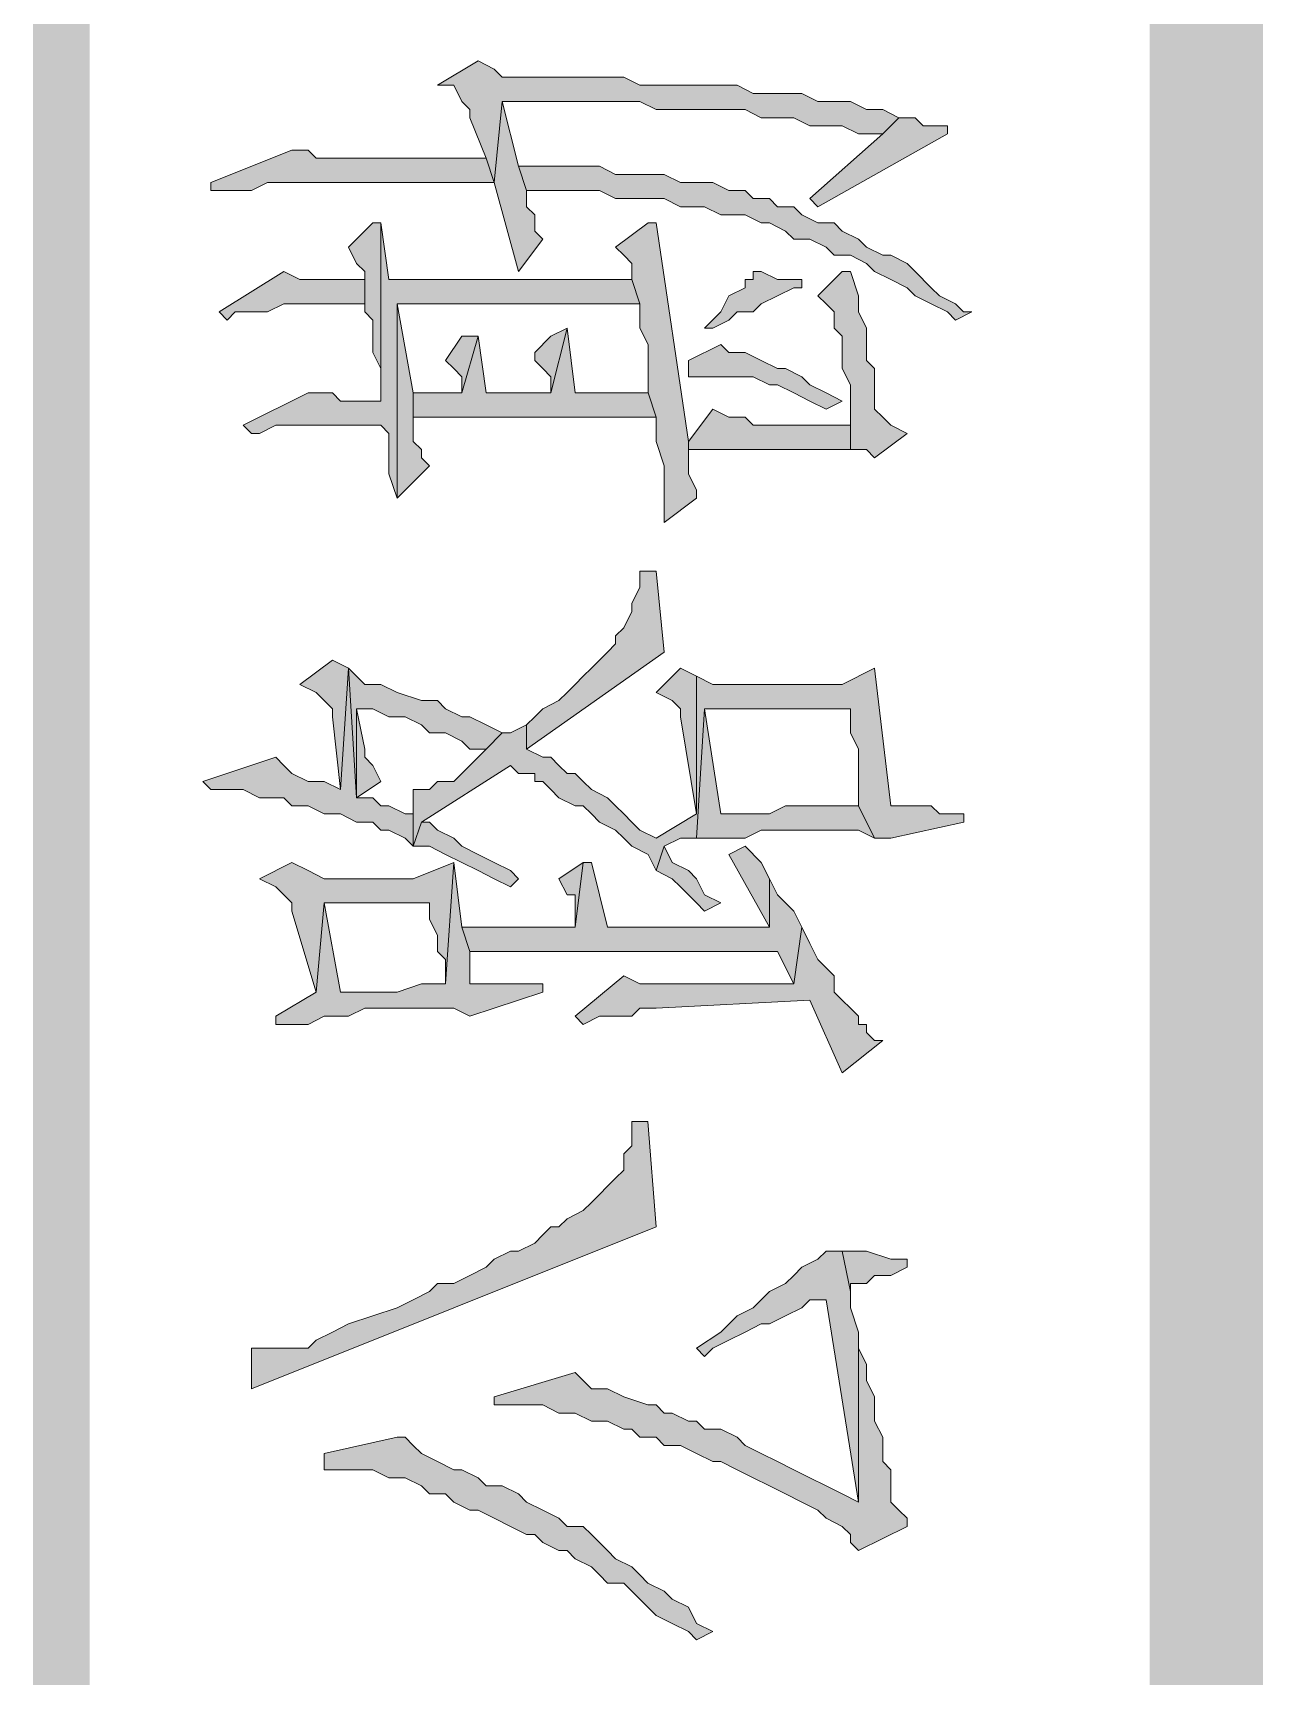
# Model space of a CAD drawing. Header units: millimetres. Extents: x 24 to 410, y 10 to 282.
# Drawn here: x 23.96 to 30.4, y 215.2 to 223.79 of the extents above; entities that cross this region are included whole.
import ezdxf

# ---------------------------------------------------------------- set-up
doc = ezdxf.new("R2010")
doc.units = ezdxf.units.MM

msp = doc.modelspace()

# ---------------------------------------------------------------- hatches: boundary and pattern name
h = msp.add_hatch(color=7)
h.dxf.hatch_style = 2
h.paths.add_polyline_path([(30.395333, 281.643667), (29.802667, 282.236333), (30.395333, 10.244667)])
h = msp.add_hatch(color=7)
h.dxf.hatch_style = 2
h.paths.add_polyline_path([(29.802667, 282.236333), (30.395333, 10.244667), (29.802667, 9.652)])
h = msp.add_hatch(color=7)
h.dxf.hatch_style = 2
h.paths.add_polyline_path([(24.257, 281.94), (23.960667, 281.94), (24.257, 55.837667)])
h = msp.add_hatch(color=7)
h.dxf.hatch_style = 2
h.paths.add_polyline_path([(23.960667, 281.94), (24.257, 55.837667), (23.960667, 55.837667)])
h = msp.add_hatch(color=7)
h.dxf.hatch_style = 2
h.paths.add_polyline_path([(26.077333, 223.52), (26.162, 223.52), (26.204333, 223.435333), (26.246667, 223.393), (26.246667, 223.350667), (26.331333, 223.139), (26.373667, 223.012), (26.416, 223.435333), (27.135667, 223.435333), (27.220333, 223.393), (27.686, 223.393), (27.770667, 223.350667), (27.855333, 223.350667), (27.94, 223.350667), (28.024667, 223.308333), (28.194, 223.308333), (28.278667, 223.266), (28.405667, 223.266), (28.490333, 223.350667), (28.405667, 223.393), (28.321, 223.393), (28.236333, 223.435333), (28.067, 223.435333), (27.982333, 223.477667), (27.728333, 223.477667), (27.643667, 223.52), (27.135667, 223.52), (27.051, 223.562333), (26.416, 223.562333), (26.373667, 223.604667), (26.289, 223.647)])
h = msp.add_hatch(color=7)
h.dxf.hatch_style = 2
h.paths.add_polyline_path([(26.373667, 223.012), (26.500667, 222.546333), (26.627667, 222.715667), (26.585333, 222.758), (26.585333, 222.842667), (26.543, 222.885), (26.543, 222.969667), (26.500667, 223.096667), (26.416, 223.435333)])
h = msp.add_hatch(color=7)
h.dxf.hatch_style = 2
h.paths.add_polyline_path([(28.024631, 222.927333), (28.066965, 222.885), (28.744298, 223.266), (28.744298, 223.308333), (28.701965, 223.308333), (28.617298, 223.308333), (28.574965, 223.350667), (28.490298, 223.350667), (28.405631, 223.266)])
h = msp.add_hatch(color=7)
h.dxf.hatch_style = 2
h.paths.add_polyline_path([(24.892035, 223.012), (24.892035, 222.969667), (25.019035, 222.969667), (25.103702, 222.969667), (25.188369, 223.012), (26.373702, 223.012), (26.331369, 223.139), (26.077369, 223.139), (25.950369, 223.139), (25.442369, 223.139), (25.400035, 223.181333), (25.315369, 223.181333)])
h = msp.add_hatch(color=7)
h.dxf.hatch_style = 2
h.paths.add_polyline_path([(26.500667, 223.096667), (26.543, 222.969667), (26.924, 222.969667), (27.008667, 222.927333), (27.262667, 222.927333), (27.347333, 222.885), (27.474333, 222.885), (27.559, 222.842667), (27.686, 222.842667), (27.770667, 222.800333), (27.813, 222.800333), (27.897667, 222.758), (27.94, 222.715667), (28.024667, 222.715667), (28.109333, 222.673333), (28.151667, 222.631), (28.236333, 222.631), (28.321, 222.588667), (28.363333, 222.546333), (28.448, 222.504), (28.532667, 222.461667), (28.575, 222.419333), (28.659667, 222.377), (28.744333, 222.334667), (28.786667, 222.292333), (28.871333, 222.334667), (28.829, 222.334667), (28.786667, 222.377), (28.702, 222.419333), (28.659667, 222.461667), (28.575, 222.546333), (28.532667, 222.588667), (28.448, 222.631), (28.405667, 222.631), (28.321, 222.673333), (28.278667, 222.715667), (28.194, 222.758), (28.151667, 222.800333), (28.067, 222.800333), (27.982333, 222.842667), (27.94, 222.885), (27.855333, 222.885), (27.813, 222.927333), (27.728333, 222.927333), (27.686, 222.969667), (27.601333, 222.969667), (27.516667, 223.012), (27.347333, 223.012), (27.262667, 223.054333), (27.008667, 223.054333), (26.924, 223.096667)])
h = msp.add_hatch(color=7)
h.dxf.hatch_style = 2
h.paths.add_polyline_path([(25.061333, 221.742), (25.103667, 221.699667), (25.146, 221.699667), (25.230667, 221.742), (25.781, 221.742), (25.823333, 221.699667), (25.823333, 221.488), (25.865667, 221.361), (25.865667, 222.377), (27.135667, 222.377), (27.093333, 222.504), (25.908, 222.504), (25.823333, 222.504), (25.781, 222.800333), (25.781, 221.869), (25.738667, 221.869), (25.569333, 221.869), (25.527, 221.911333), (25.4, 221.911333)])
h = msp.add_hatch(color=7)
h.dxf.hatch_style = 2
h.paths.add_polyline_path([(25.611667, 222.673333), (25.654, 222.588667), (25.696333, 222.546333), (25.696333, 222.334667), (25.738667, 222.292333), (25.738667, 222.123), (25.781, 222.038333), (25.781, 221.869), (25.781, 222.800333), (25.738667, 222.800333)])
h = msp.add_hatch(color=7)
h.dxf.hatch_style = 2
h.paths.add_polyline_path([(27.008702, 222.673333), (27.051035, 222.631), (27.093369, 222.588667), (27.093369, 222.504), (27.135702, 222.377), (27.135702, 222.25), (27.178035, 222.165333), (27.178035, 221.911333), (27.220369, 221.784333), (27.220369, 221.657333), (27.262702, 221.530333), (27.262702, 221.234), (27.432035, 221.361), (27.432035, 221.403333), (27.389702, 221.488), (27.389702, 221.657333), (27.220369, 222.800333), (27.178035, 222.800333)])
h = msp.add_hatch(color=7)
h.dxf.hatch_style = 2
h.paths.add_polyline_path([(24.934369, 222.334667), (24.976702, 222.292333), (25.019035, 222.334667), (25.188369, 222.334667), (25.273035, 222.377), (25.696369, 222.377), (25.696369, 222.504), (25.357702, 222.504), (25.273035, 222.546333)])
h = msp.add_hatch(color=7)
h.dxf.hatch_style = 2
h.paths.add_polyline_path([(27.474333, 222.25), (27.516667, 222.25), (27.601333, 222.292333), (27.643667, 222.334667), (27.728333, 222.334667), (27.770667, 222.377), (27.855333, 222.419333), (27.94, 222.461667), (27.982333, 222.461667), (27.982333, 222.504), (27.855333, 222.504), (27.770667, 222.546333), (27.728333, 222.546333), (27.728333, 222.504), (27.686, 222.504), (27.686, 222.461667), (27.601333, 222.419333), (27.559, 222.334667)])
h = msp.add_hatch(color=7)
h.dxf.hatch_style = 2
h.paths.add_polyline_path([(28.067035, 222.419333), (28.109369, 222.377), (28.151702, 222.334667), (28.151702, 222.25), (28.194035, 222.207667), (28.194035, 222.038333), (28.236369, 221.953667), (28.236369, 221.615), (28.278702, 221.615), (28.321035, 221.615), (28.363369, 221.572667), (28.532702, 221.699667), (28.448035, 221.742), (28.405702, 221.784333), (28.363369, 221.826667), (28.363369, 221.911333), (28.363369, 221.953667), (28.363369, 222.038333), (28.321035, 222.080667), (28.321035, 222.25), (28.278702, 222.334667), (28.278702, 222.419333), (28.236369, 222.546333), (28.194035, 222.546333)])
h = msp.add_hatch(color=7)
h.dxf.hatch_style = 2
h.paths.add_polyline_path([(25.865631, 221.361), (26.034965, 221.530333), (25.992631, 221.572667), (25.992631, 221.615), (25.950298, 221.657333), (25.950298, 221.911333), (25.865631, 222.377)])
h = msp.add_hatch(color=7)
h.dxf.hatch_style = 2
h.paths.add_polyline_path([(25.950369, 221.911333), (25.950369, 221.784333), (27.220369, 221.784333), (27.178035, 221.911333), (26.797035, 221.911333), (26.754702, 222.25), (26.670035, 221.911333), (26.331369, 221.911333), (26.289035, 222.207667), (26.204369, 221.911333)])
h = msp.add_hatch(color=7)
h.dxf.hatch_style = 2
h.paths.add_polyline_path([(26.119667, 222.080667), (26.162, 222.038333), (26.204333, 221.996), (26.204333, 221.911333), (26.289, 222.207667), (26.204333, 222.207667)])
h = msp.add_hatch(color=7)
h.dxf.hatch_style = 2
h.paths.add_polyline_path([(26.585333, 222.123), (26.585333, 222.080667), (26.627667, 222.038333), (26.67, 221.996), (26.67, 221.911333), (26.754667, 222.25), (26.67, 222.207667)])
h = msp.add_hatch(color=7)
h.dxf.hatch_style = 2
h.paths.add_polyline_path([(27.389667, 222.080667), (27.389667, 221.996), (27.432, 221.996), (27.728333, 221.996), (27.813, 221.953667), (27.855333, 221.953667), (27.94, 221.911333), (28.024667, 221.869), (28.109333, 221.826667), (28.194, 221.869), (28.109333, 221.911333), (28.024667, 221.953667), (27.982333, 221.996), (27.897667, 222.038333), (27.855333, 222.038333), (27.770667, 222.080667), (27.686, 222.123), (27.601333, 222.123), (27.559, 222.165333)])
h = msp.add_hatch(color=7)
h.dxf.hatch_style = 2
h.paths.add_polyline_path([(27.389667, 221.657333), (27.389667, 221.615), (27.474333, 221.615), (28.236333, 221.615), (28.236333, 221.742), (27.728333, 221.742), (27.686, 221.784333), (27.601333, 221.784333), (27.516667, 221.826667)])
h = msp.add_hatch(color=7)
h.dxf.hatch_style = 2
h.paths.add_polyline_path([(26.543, 220.175667), (26.543, 220.048667), (27.262667, 220.556667), (27.220333, 220.98), (27.135667, 220.98), (27.135667, 220.937667), (27.135667, 220.895333), (27.093333, 220.810667), (27.093333, 220.768333), (27.051, 220.683667), (27.008667, 220.641333), (27.008667, 220.599), (26.966333, 220.556667), (26.924, 220.514333), (26.881667, 220.472), (26.839333, 220.429667), (26.797, 220.387333), (26.754667, 220.345), (26.712333, 220.302667), (26.627667, 220.260333), (26.585333, 220.218)])
h = msp.add_hatch(color=7)
h.dxf.hatch_style = 2
h.paths.add_polyline_path([(25.357667, 220.387333), (25.442333, 220.345), (25.484667, 220.302667), (25.527, 220.260333), (25.527, 220.218), (25.569333, 219.837), (25.611667, 220.472), (25.527, 220.514333)])
h = msp.add_hatch(color=7)
h.dxf.hatch_style = 2
h.paths.add_polyline_path([(24.849631, 219.879333), (24.891965, 219.837), (25.061298, 219.837), (25.145965, 219.794667), (25.272965, 219.794667), (25.315298, 219.752333), (25.399965, 219.752333), (25.484631, 219.71), (25.569298, 219.71), (25.653965, 219.667667), (25.738631, 219.667667), (25.780965, 219.625333), (25.823298, 219.625333), (25.907965, 219.583), (25.950298, 219.540667), (25.950298, 219.71), (25.907965, 219.71), (25.823298, 219.752333), (25.780965, 219.752333), (25.738631, 219.794667), (25.653965, 219.794667), (25.611631, 220.472), (25.569298, 219.837), (25.484631, 219.879333), (25.399965, 219.879333), (25.315298, 219.921667), (25.272965, 219.964), (25.230631, 220.006333)])
h = msp.add_hatch(color=7)
h.dxf.hatch_style = 2
h.paths.add_polyline_path([(25.611667, 220.472), (25.654, 219.794667), (25.654, 220.260333), (25.738667, 220.260333), (25.823333, 220.218), (25.908, 220.218), (25.992667, 220.175667), (26.035, 220.133333), (26.119667, 220.133333), (26.204333, 220.091), (26.246667, 220.048667), (26.331333, 220.048667), (26.416, 220.133333), (26.331333, 220.175667), (26.246667, 220.218), (26.204333, 220.218), (26.119667, 220.260333), (26.077333, 220.302667), (25.992667, 220.302667), (25.865667, 220.345), (25.781, 220.387333), (25.696333, 220.387333), (25.654, 220.429667)])
h = msp.add_hatch(color=7)
h.dxf.hatch_style = 2
h.paths.add_polyline_path([(25.950369, 219.837), (25.950369, 219.540667), (25.992702, 219.667667), (26.458369, 219.964), (26.500702, 219.921667), (26.585369, 219.921667), (26.585369, 219.879333), (26.627702, 219.879333), (26.670035, 219.837), (26.712369, 219.794667), (26.797035, 219.752333), (26.839369, 219.752333), (26.881702, 219.71), (26.924035, 219.667667), (27.008702, 219.625333), (27.051035, 219.583), (27.093369, 219.540667), (27.178035, 219.498333), (27.220369, 219.413667), (27.262702, 219.540667), (27.347369, 219.583), (27.432035, 219.583), (27.474369, 220.260333), (28.236369, 220.260333), (28.236369, 220.218), (28.236369, 220.133333), (28.278702, 220.048667), (28.278702, 219.752333), (28.363369, 219.583), (28.448035, 219.583), (28.829035, 219.667667), (28.829035, 219.71), (28.786702, 219.71), (28.702035, 219.71), (28.659702, 219.752333), (28.448035, 219.752333), (28.363369, 220.472), (28.194035, 220.387333), (27.516702, 220.387333), (27.432035, 220.429667), (27.432035, 219.71), (27.220369, 219.583), (27.135702, 219.625333), (27.093369, 219.667667), (27.051035, 219.71), (27.008702, 219.752333), (26.966369, 219.794667), (26.881702, 219.837), (26.839369, 219.879333), (26.797035, 219.921667), (26.754702, 219.921667), (26.712369, 219.964), (26.670035, 220.006333), (26.627702, 220.006333), (26.543035, 220.048667), (26.543035, 220.175667), (26.458369, 220.133333), (26.416035, 220.133333), (26.331369, 220.048667), (26.246702, 219.964), (26.204369, 219.921667), (26.162035, 219.879333), (26.077369, 219.879333), (26.035035, 219.837)])
h = msp.add_hatch(color=7)
h.dxf.hatch_style = 2
h.paths.add_polyline_path([(27.220333, 220.345), (27.305, 220.302667), (27.347333, 220.260333), (27.347333, 220.218), (27.432, 219.71), (27.432, 220.429667), (27.347333, 220.472)])
h = msp.add_hatch(color=7)
h.dxf.hatch_style = 2
h.paths.add_polyline_path([(25.654, 219.794667), (25.781, 219.879333), (25.738667, 219.964), (25.696333, 220.006333), (25.696333, 220.048667), (25.654, 220.260333)])
h = msp.add_hatch(color=7)
h.dxf.hatch_style = 2
h.paths.add_polyline_path([(27.432, 219.583), (27.686, 219.583), (27.770667, 219.625333), (28.278667, 219.625333), (28.363333, 219.583), (28.278667, 219.752333), (27.897667, 219.752333), (27.813, 219.71), (27.559, 219.71), (27.474333, 220.260333)])
h = msp.add_hatch(color=7)
h.dxf.hatch_style = 2
h.paths.add_polyline_path([(25.950369, 219.540667), (26.035035, 219.540667), (26.119702, 219.498333), (26.204369, 219.456), (26.289035, 219.413667), (26.373702, 219.371333), (26.458369, 219.329), (26.500702, 219.371333), (26.458369, 219.413667), (26.373702, 219.456), (26.289035, 219.498333), (26.204369, 219.540667), (26.162035, 219.583), (26.077369, 219.625333), (26.035035, 219.667667), (25.992702, 219.667667)])
h = msp.add_hatch(color=7)
h.dxf.hatch_style = 2
h.paths.add_polyline_path([(25.146, 219.371333), (25.230667, 219.329), (25.273, 219.286667), (25.315333, 219.244333), (25.315333, 219.202), (25.442333, 218.778667), (25.484667, 219.244333), (26.035, 219.244333), (26.035, 219.202), (26.035, 219.159667), (26.077333, 219.075), (26.077333, 218.990333), (26.119667, 218.948), (26.119667, 218.821), (26.162, 219.456), (25.950333, 219.371333), (25.484667, 219.371333), (25.4, 219.413667), (25.315333, 219.456)])
h = msp.add_hatch(color=7)
h.dxf.hatch_style = 2
h.paths.add_polyline_path([(25.230667, 218.651667), (25.230667, 218.609333), (25.273, 218.609333), (25.4, 218.609333), (25.484667, 218.651667), (25.611667, 218.651667), (25.696333, 218.694), (26.162, 218.694), (26.246667, 218.651667), (26.627667, 218.778667), (26.627667, 218.821), (26.543, 218.821), (26.289, 218.821), (26.246667, 218.821), (26.246667, 218.990333), (26.204333, 219.117333), (26.162, 219.456), (26.119667, 218.821), (25.992667, 218.821), (25.865667, 218.778667), (25.569333, 218.778667), (25.484667, 219.244333), (25.442333, 218.778667)])
h = msp.add_hatch(color=7)
h.dxf.hatch_style = 2
h.paths.add_polyline_path([(26.204333, 219.117333), (26.246667, 218.990333), (27.855333, 218.990333), (27.94, 218.821), (27.982333, 219.117333), (27.94, 219.202), (27.855333, 219.286667), (27.813, 219.371333), (27.813, 219.117333), (26.966333, 219.117333), (26.881667, 219.456), (26.839333, 219.456), (26.797, 219.117333)])
h = msp.add_hatch(color=7)
h.dxf.hatch_style = 2
h.paths.add_polyline_path([(26.712333, 219.371333), (26.754667, 219.286667), (26.797, 219.286667), (26.797, 219.244333), (26.797, 219.117333), (26.839333, 219.456)])
h = msp.add_hatch(color=7)
h.dxf.hatch_style = 2
h.paths.add_polyline_path([(27.220333, 219.413667), (27.305, 219.371333), (27.347333, 219.329), (27.432, 219.244333), (27.474333, 219.202), (27.559, 219.244333), (27.474333, 219.286667), (27.432, 219.371333), (27.389667, 219.413667), (27.305, 219.456), (27.262667, 219.540667)])
h = msp.add_hatch(color=7)
h.dxf.hatch_style = 2
h.paths.add_polyline_path([(27.601333, 219.498333), (27.813, 219.117333), (27.813, 219.371333), (27.770667, 219.456), (27.686, 219.540667)])
h = msp.add_hatch(color=7)
h.dxf.hatch_style = 2
h.paths.add_polyline_path([(26.797, 218.651667), (26.839333, 218.609333), (26.924, 218.651667), (27.093333, 218.651667), (27.135667, 218.694), (27.220333, 218.694), (28.024667, 218.736333), (28.194, 218.355333), (28.405667, 218.524667), (28.363333, 218.524667), (28.321, 218.567), (28.321, 218.609333), (28.278667, 218.609333), (28.278667, 218.651667), (28.236333, 218.694), (28.194, 218.736333), (28.151667, 218.778667), (28.151667, 218.863333), (28.109333, 218.905667), (28.067, 218.948), (28.024667, 219.032667), (27.982333, 219.117333), (27.94, 218.821), (27.897667, 218.821), (27.135667, 218.821), (27.051, 218.863333)])
h = msp.add_hatch(color=7)
h.dxf.hatch_style = 2
h.paths.add_polyline_path([(25.103667, 216.916), (25.103667, 216.704333), (27.220333, 217.551), (27.178, 218.101333), (27.093333, 218.101333), (27.093333, 218.016667), (27.093333, 217.974333), (27.051, 217.932), (27.051, 217.847333), (27.008667, 217.805), (26.966333, 217.762667), (26.924, 217.720333), (26.881667, 217.678), (26.839333, 217.635667), (26.754667, 217.593333), (26.712333, 217.551), (26.67, 217.551), (26.627667, 217.508667), (26.585333, 217.466333), (26.500667, 217.424), (26.458333, 217.424), (26.373667, 217.381667), (26.331333, 217.339333), (26.246667, 217.297), (26.162, 217.254667), (26.077333, 217.254667), (26.035, 217.212333), (25.950333, 217.17), (25.865667, 217.127667), (25.738667, 217.085333), (25.611667, 217.043), (25.527, 217.000667), (25.442333, 216.958333), (25.4, 216.916)])
h = msp.add_hatch(color=7)
h.dxf.hatch_style = 2
h.paths.add_polyline_path([(27.432, 216.916), (27.474333, 216.873667), (27.516667, 216.916), (27.601333, 216.958333), (27.686, 217.000667), (27.770667, 217.043), (27.813, 217.043), (27.897667, 217.085333), (27.982333, 217.127667), (28.024667, 217.17), (28.109333, 217.17), (28.278667, 216.111667), (28.278667, 217.000667), (28.236333, 217.127667), (28.236333, 217.212333), (28.194, 217.424), (28.109333, 217.424), (28.067, 217.381667), (27.982333, 217.339333), (27.94, 217.297), (27.897667, 217.254667), (27.813, 217.212333), (27.728333, 217.127667), (27.643667, 217.085333), (27.559, 217.000667)])
h = msp.add_hatch(color=7)
h.dxf.hatch_style = 2
h.paths.add_polyline_path([(28.194, 217.424), (28.236333, 217.212333), (28.236333, 217.254667), (28.321, 217.254667), (28.363333, 217.297), (28.448, 217.297), (28.532667, 217.339333), (28.532667, 217.381667), (28.448, 217.381667), (28.321, 217.424)])
h = msp.add_hatch(color=7)
h.dxf.hatch_style = 2
h.paths.add_polyline_path([(26.373667, 216.662), (26.373667, 216.619667), (26.416, 216.619667), (26.627667, 216.619667), (26.712333, 216.577333), (26.797, 216.577333), (26.881667, 216.535), (26.966333, 216.535), (27.051, 216.492667), (27.093333, 216.492667), (27.135667, 216.450333), (27.220333, 216.450333), (27.262667, 216.408), (27.347333, 216.408), (27.432, 216.365667), (27.516667, 216.323333), (27.559, 216.323333), (27.643667, 216.281), (27.728333, 216.238667), (27.813, 216.196333), (27.897667, 216.154), (27.982333, 216.111667), (28.067, 216.069333), (28.109333, 216.027), (28.194, 215.984667), (28.236333, 215.942333), (28.236333, 215.9), (28.278667, 215.857667), (28.532667, 215.984667), (28.532667, 216.027), (28.490333, 216.069333), (28.448, 216.111667), (28.448, 216.281), (28.405667, 216.323333), (28.405667, 216.450333), (28.363333, 216.535), (28.363333, 216.662), (28.321, 216.746667), (28.321, 216.831333), (28.278667, 216.916), (28.278667, 216.111667), (28.194, 216.154), (28.109333, 216.196333), (28.024667, 216.238667), (27.94, 216.281), (27.855333, 216.323333), (27.770667, 216.365667), (27.686, 216.408), (27.643667, 216.450333), (27.559, 216.492667), (27.474333, 216.492667), (27.432, 216.535), (27.389667, 216.535), (27.305, 216.577333), (27.262667, 216.577333), (27.220333, 216.619667), (27.178, 216.619667), (27.051, 216.662), (26.966333, 216.704333), (26.881667, 216.704333), (26.839333, 216.746667), (26.797, 216.789)])
h = msp.add_hatch(color=7)
h.dxf.hatch_style = 2
h.paths.add_polyline_path([(25.484667, 216.365667), (25.484667, 216.281), (25.527, 216.281), (25.738667, 216.281), (25.823333, 216.238667), (25.908, 216.238667), (25.992667, 216.196333), (26.035, 216.154), (26.119667, 216.154), (26.162, 216.111667), (26.246667, 216.069333), (26.289, 216.069333), (26.373667, 216.027), (26.458333, 215.984667), (26.543, 215.942333), (26.585333, 215.942333), (26.627667, 215.9), (26.712333, 215.857667), (26.754667, 215.857667), (26.797, 215.815333), (26.881667, 215.773), (26.924, 215.730667), (26.966333, 215.688333), (27.051, 215.688333), (27.093333, 215.646), (27.178, 215.561333), (27.220333, 215.519), (27.305, 215.476667), (27.389667, 215.434333), (27.432, 215.392), (27.516667, 215.434333), (27.432, 215.476667), (27.389667, 215.561333), (27.305, 215.603667), (27.262667, 215.646), (27.178, 215.688333), (27.135667, 215.730667), (27.093333, 215.773), (27.008667, 215.815333), (26.966333, 215.857667), (26.924, 215.9), (26.881667, 215.942333), (26.839333, 215.984667), (26.754667, 215.984667), (26.712333, 216.027), (26.627667, 216.069333), (26.543, 216.111667), (26.500667, 216.154), (26.416, 216.196333), (26.331333, 216.196333), (26.289, 216.238667), (26.204333, 216.281), (26.162, 216.281), (26.077333, 216.323333), (25.992667, 216.365667), (25.950333, 216.408), (25.908, 216.450333), (25.865667, 216.450333)])

# ---------------------------------------------------------------- linework, layer by layer
at = {"color": 7, "lineweight": 0}
for points in [[(26.077333, 223.52), (26.162, 223.52), (26.204333, 223.435333), (26.246667, 223.393), (26.246667, 223.350667), (26.331333, 223.139), (26.373667, 223.012), (26.416, 223.435333), (27.135667, 223.435333), (27.220333, 223.393), (27.686, 223.393), (27.770667, 223.350667), (27.855333, 223.350667), (27.94, 223.350667), (28.024667, 223.308333), (28.194, 223.308333), (28.278667, 223.266), (28.405667, 223.266), (28.490333, 223.350667), (28.405667, 223.393), (28.321, 223.393), (28.236333, 223.435333), (28.067, 223.435333), (27.982333, 223.477667), (27.728333, 223.477667), (27.643667, 223.52), (27.135667, 223.52), (27.051, 223.562333), (26.416, 223.562333), (26.373667, 223.604667), (26.289, 223.647)], [(26.373667, 223.012), (26.500667, 222.546333), (26.627667, 222.715667), (26.585333, 222.758), (26.585333, 222.842667), (26.543, 222.885), (26.543, 222.969667), (26.500667, 223.096667), (26.416, 223.435333)], [(28.024631, 222.927333), (28.066965, 222.885), (28.744298, 223.266), (28.744298, 223.308333), (28.701965, 223.308333), (28.617298, 223.308333), (28.574965, 223.350667), (28.490298, 223.350667), (28.405631, 223.266)], [(24.892035, 223.012), (24.892035, 222.969667), (25.019035, 222.969667), (25.103702, 222.969667), (25.188369, 223.012), (26.373702, 223.012), (26.331369, 223.139), (26.077369, 223.139), (25.950369, 223.139), (25.442369, 223.139), (25.400035, 223.181333), (25.315369, 223.181333)], [(26.500667, 223.096667), (26.543, 222.969667), (26.924, 222.969667), (27.008667, 222.927333), (27.262667, 222.927333), (27.347333, 222.885), (27.474333, 222.885), (27.559, 222.842667), (27.686, 222.842667), (27.770667, 222.800333), (27.813, 222.800333), (27.897667, 222.758), (27.94, 222.715667), (28.024667, 222.715667), (28.109333, 222.673333), (28.151667, 222.631), (28.236333, 222.631), (28.321, 222.588667), (28.363333, 222.546333), (28.448, 222.504), (28.532667, 222.461667), (28.575, 222.419333), (28.659667, 222.377), (28.744333, 222.334667), (28.786667, 222.292333), (28.871333, 222.334667), (28.829, 222.334667), (28.786667, 222.377), (28.702, 222.419333), (28.659667, 222.461667), (28.575, 222.546333), (28.532667, 222.588667), (28.448, 222.631), (28.405667, 222.631), (28.321, 222.673333), (28.278667, 222.715667), (28.194, 222.758), (28.151667, 222.800333), (28.067, 222.800333), (27.982333, 222.842667), (27.94, 222.885), (27.855333, 222.885), (27.813, 222.927333), (27.728333, 222.927333), (27.686, 222.969667), (27.601333, 222.969667), (27.516667, 223.012), (27.347333, 223.012), (27.262667, 223.054333), (27.008667, 223.054333), (26.924, 223.096667)], [(25.061333, 221.742), (25.103667, 221.699667), (25.146, 221.699667), (25.230667, 221.742), (25.781, 221.742), (25.823333, 221.699667), (25.823333, 221.488), (25.865667, 221.361), (25.865667, 222.377), (27.135667, 222.377), (27.093333, 222.504), (25.908, 222.504), (25.823333, 222.504), (25.781, 222.800333), (25.781, 221.869), (25.738667, 221.869), (25.569333, 221.869), (25.527, 221.911333), (25.4, 221.911333)], [(25.611667, 222.673333), (25.654, 222.588667), (25.696333, 222.546333), (25.696333, 222.334667), (25.738667, 222.292333), (25.738667, 222.123), (25.781, 222.038333), (25.781, 221.869), (25.781, 222.800333), (25.738667, 222.800333)], [(27.008702, 222.673333), (27.051035, 222.631), (27.093369, 222.588667), (27.093369, 222.504), (27.135702, 222.377), (27.135702, 222.25), (27.178035, 222.165333), (27.178035, 221.911333), (27.220369, 221.784333), (27.220369, 221.657333), (27.262702, 221.530333), (27.262702, 221.234), (27.432035, 221.361), (27.432035, 221.403333), (27.389702, 221.488), (27.389702, 221.657333), (27.220369, 222.800333), (27.178035, 222.800333)], [(24.934369, 222.334667), (24.976702, 222.292333), (25.019035, 222.334667), (25.188369, 222.334667), (25.273035, 222.377), (25.696369, 222.377), (25.696369, 222.504), (25.357702, 222.504), (25.273035, 222.546333)], [(27.474333, 222.25), (27.516667, 222.25), (27.601333, 222.292333), (27.643667, 222.334667), (27.728333, 222.334667), (27.770667, 222.377), (27.855333, 222.419333), (27.94, 222.461667), (27.982333, 222.461667), (27.982333, 222.504), (27.855333, 222.504), (27.770667, 222.546333), (27.728333, 222.546333), (27.728333, 222.504), (27.686, 222.504), (27.686, 222.461667), (27.601333, 222.419333), (27.559, 222.334667)], [(28.067035, 222.419333), (28.109369, 222.377), (28.151702, 222.334667), (28.151702, 222.25), (28.194035, 222.207667), (28.194035, 222.038333), (28.236369, 221.953667), (28.236369, 221.615), (28.278702, 221.615), (28.321035, 221.615), (28.363369, 221.572667), (28.532702, 221.699667), (28.448035, 221.742), (28.405702, 221.784333), (28.363369, 221.826667), (28.363369, 221.911333), (28.363369, 221.953667), (28.363369, 222.038333), (28.321035, 222.080667), (28.321035, 222.25), (28.278702, 222.334667), (28.278702, 222.419333), (28.236369, 222.546333), (28.194035, 222.546333)], [(25.865631, 221.361), (26.034965, 221.530333), (25.992631, 221.572667), (25.992631, 221.615), (25.950298, 221.657333), (25.950298, 221.911333), (25.865631, 222.377)], [(25.950369, 221.911333), (25.950369, 221.784333), (27.220369, 221.784333), (27.178035, 221.911333), (26.797035, 221.911333), (26.754702, 222.25), (26.670035, 221.911333), (26.331369, 221.911333), (26.289035, 222.207667), (26.204369, 221.911333)], [(26.119667, 222.080667), (26.162, 222.038333), (26.204333, 221.996), (26.204333, 221.911333), (26.289, 222.207667), (26.204333, 222.207667)], [(26.585333, 222.123), (26.585333, 222.080667), (26.627667, 222.038333), (26.67, 221.996), (26.67, 221.911333), (26.754667, 222.25), (26.67, 222.207667)], [(27.389667, 222.080667), (27.389667, 221.996), (27.432, 221.996), (27.728333, 221.996), (27.813, 221.953667), (27.855333, 221.953667), (27.94, 221.911333), (28.024667, 221.869), (28.109333, 221.826667), (28.194, 221.869), (28.109333, 221.911333), (28.024667, 221.953667), (27.982333, 221.996), (27.897667, 222.038333), (27.855333, 222.038333), (27.770667, 222.080667), (27.686, 222.123), (27.601333, 222.123), (27.559, 222.165333)], [(27.389667, 221.657333), (27.389667, 221.615), (27.474333, 221.615), (28.236333, 221.615), (28.236333, 221.742), (27.728333, 221.742), (27.686, 221.784333), (27.601333, 221.784333), (27.516667, 221.826667)], [(26.543, 220.175667), (26.543, 220.048667), (27.262667, 220.556667), (27.220333, 220.98), (27.135667, 220.98), (27.135667, 220.937667), (27.135667, 220.895333), (27.093333, 220.810667), (27.093333, 220.768333), (27.051, 220.683667), (27.008667, 220.641333), (27.008667, 220.599), (26.966333, 220.556667), (26.924, 220.514333), (26.881667, 220.472), (26.839333, 220.429667), (26.797, 220.387333), (26.754667, 220.345), (26.712333, 220.302667), (26.627667, 220.260333), (26.585333, 220.218)], [(25.357667, 220.387333), (25.442333, 220.345), (25.484667, 220.302667), (25.527, 220.260333), (25.527, 220.218), (25.569333, 219.837), (25.611667, 220.472), (25.527, 220.514333)], [(24.849631, 219.879333), (24.891965, 219.837), (25.061298, 219.837), (25.145965, 219.794667), (25.272965, 219.794667), (25.315298, 219.752333), (25.399965, 219.752333), (25.484631, 219.71), (25.569298, 219.71), (25.653965, 219.667667), (25.738631, 219.667667), (25.780965, 219.625333), (25.823298, 219.625333), (25.907965, 219.583), (25.950298, 219.540667), (25.950298, 219.71), (25.907965, 219.71), (25.823298, 219.752333), (25.780965, 219.752333), (25.738631, 219.794667), (25.653965, 219.794667), (25.611631, 220.472), (25.569298, 219.837), (25.484631, 219.879333), (25.399965, 219.879333), (25.315298, 219.921667), (25.272965, 219.964), (25.230631, 220.006333)], [(25.611667, 220.472), (25.654, 219.794667), (25.654, 220.260333), (25.738667, 220.260333), (25.823333, 220.218), (25.908, 220.218), (25.992667, 220.175667), (26.035, 220.133333), (26.119667, 220.133333), (26.204333, 220.091), (26.246667, 220.048667), (26.331333, 220.048667), (26.416, 220.133333), (26.331333, 220.175667), (26.246667, 220.218), (26.204333, 220.218), (26.119667, 220.260333), (26.077333, 220.302667), (25.992667, 220.302667), (25.865667, 220.345), (25.781, 220.387333), (25.696333, 220.387333), (25.654, 220.429667)], [(25.950369, 219.837), (25.950369, 219.540667), (25.992702, 219.667667), (26.458369, 219.964), (26.500702, 219.921667), (26.585369, 219.921667), (26.585369, 219.879333), (26.627702, 219.879333), (26.670035, 219.837), (26.712369, 219.794667), (26.797035, 219.752333), (26.839369, 219.752333), (26.881702, 219.71), (26.924035, 219.667667), (27.008702, 219.625333), (27.051035, 219.583), (27.093369, 219.540667), (27.178035, 219.498333), (27.220369, 219.413667), (27.262702, 219.540667), (27.347369, 219.583), (27.432035, 219.583), (27.474369, 220.260333), (28.236369, 220.260333), (28.236369, 220.218), (28.236369, 220.133333), (28.278702, 220.048667), (28.278702, 219.752333), (28.363369, 219.583), (28.448035, 219.583), (28.829035, 219.667667), (28.829035, 219.71), (28.786702, 219.71), (28.702035, 219.71), (28.659702, 219.752333), (28.448035, 219.752333), (28.363369, 220.472), (28.194035, 220.387333), (27.516702, 220.387333), (27.432035, 220.429667), (27.432035, 219.71), (27.220369, 219.583), (27.135702, 219.625333), (27.093369, 219.667667), (27.051035, 219.71), (27.008702, 219.752333), (26.966369, 219.794667), (26.881702, 219.837), (26.839369, 219.879333), (26.797035, 219.921667), (26.754702, 219.921667), (26.712369, 219.964), (26.670035, 220.006333), (26.627702, 220.006333), (26.543035, 220.048667), (26.543035, 220.175667), (26.458369, 220.133333), (26.416035, 220.133333), (26.331369, 220.048667), (26.246702, 219.964), (26.204369, 219.921667), (26.162035, 219.879333), (26.077369, 219.879333), (26.035035, 219.837)], [(27.220333, 220.345), (27.305, 220.302667), (27.347333, 220.260333), (27.347333, 220.218), (27.432, 219.71), (27.432, 220.429667), (27.347333, 220.472)], [(25.654, 219.794667), (25.781, 219.879333), (25.738667, 219.964), (25.696333, 220.006333), (25.696333, 220.048667), (25.654, 220.260333)], [(27.432, 219.583), (27.686, 219.583), (27.770667, 219.625333), (28.278667, 219.625333), (28.363333, 219.583), (28.278667, 219.752333), (27.897667, 219.752333), (27.813, 219.71), (27.559, 219.71), (27.474333, 220.260333)], [(25.950369, 219.540667), (26.035035, 219.540667), (26.119702, 219.498333), (26.204369, 219.456), (26.289035, 219.413667), (26.373702, 219.371333), (26.458369, 219.329), (26.500702, 219.371333), (26.458369, 219.413667), (26.373702, 219.456), (26.289035, 219.498333), (26.204369, 219.540667), (26.162035, 219.583), (26.077369, 219.625333), (26.035035, 219.667667), (25.992702, 219.667667)], [(25.146, 219.371333), (25.230667, 219.329), (25.273, 219.286667), (25.315333, 219.244333), (25.315333, 219.202), (25.442333, 218.778667), (25.484667, 219.244333), (26.035, 219.244333), (26.035, 219.202), (26.035, 219.159667), (26.077333, 219.075), (26.077333, 218.990333), (26.119667, 218.948), (26.119667, 218.821), (26.162, 219.456), (25.950333, 219.371333), (25.484667, 219.371333), (25.4, 219.413667), (25.315333, 219.456)], [(25.230667, 218.651667), (25.230667, 218.609333), (25.273, 218.609333), (25.4, 218.609333), (25.484667, 218.651667), (25.611667, 218.651667), (25.696333, 218.694), (26.162, 218.694), (26.246667, 218.651667), (26.627667, 218.778667), (26.627667, 218.821), (26.543, 218.821), (26.289, 218.821), (26.246667, 218.821), (26.246667, 218.990333), (26.204333, 219.117333), (26.162, 219.456), (26.119667, 218.821), (25.992667, 218.821), (25.865667, 218.778667), (25.569333, 218.778667), (25.484667, 219.244333), (25.442333, 218.778667)], [(26.204333, 219.117333), (26.246667, 218.990333), (27.855333, 218.990333), (27.94, 218.821), (27.982333, 219.117333), (27.94, 219.202), (27.855333, 219.286667), (27.813, 219.371333), (27.813, 219.117333), (26.966333, 219.117333), (26.881667, 219.456), (26.839333, 219.456), (26.797, 219.117333)], [(26.712333, 219.371333), (26.754667, 219.286667), (26.797, 219.286667), (26.797, 219.244333), (26.797, 219.117333), (26.839333, 219.456)], [(27.220333, 219.413667), (27.305, 219.371333), (27.347333, 219.329), (27.432, 219.244333), (27.474333, 219.202), (27.559, 219.244333), (27.474333, 219.286667), (27.432, 219.371333), (27.389667, 219.413667), (27.305, 219.456), (27.262667, 219.540667)], [(27.601333, 219.498333), (27.813, 219.117333), (27.813, 219.371333), (27.770667, 219.456), (27.686, 219.540667)], [(26.797, 218.651667), (26.839333, 218.609333), (26.924, 218.651667), (27.093333, 218.651667), (27.135667, 218.694), (27.220333, 218.694), (28.024667, 218.736333), (28.194, 218.355333), (28.405667, 218.524667), (28.363333, 218.524667), (28.321, 218.567), (28.321, 218.609333), (28.278667, 218.609333), (28.278667, 218.651667), (28.236333, 218.694), (28.194, 218.736333), (28.151667, 218.778667), (28.151667, 218.863333), (28.109333, 218.905667), (28.067, 218.948), (28.024667, 219.032667), (27.982333, 219.117333), (27.94, 218.821), (27.897667, 218.821), (27.135667, 218.821), (27.051, 218.863333)], [(25.103667, 216.916), (25.103667, 216.704333), (27.220333, 217.551), (27.178, 218.101333), (27.093333, 218.101333), (27.093333, 218.016667), (27.093333, 217.974333), (27.051, 217.932), (27.051, 217.847333), (27.008667, 217.805), (26.966333, 217.762667), (26.924, 217.720333), (26.881667, 217.678), (26.839333, 217.635667), (26.754667, 217.593333), (26.712333, 217.551), (26.67, 217.551), (26.627667, 217.508667), (26.585333, 217.466333), (26.500667, 217.424), (26.458333, 217.424), (26.373667, 217.381667), (26.331333, 217.339333), (26.246667, 217.297), (26.162, 217.254667), (26.077333, 217.254667), (26.035, 217.212333), (25.950333, 217.17), (25.865667, 217.127667), (25.738667, 217.085333), (25.611667, 217.043), (25.527, 217.000667), (25.442333, 216.958333), (25.4, 216.916)], [(27.432, 216.916), (27.474333, 216.873667), (27.516667, 216.916), (27.601333, 216.958333), (27.686, 217.000667), (27.770667, 217.043), (27.813, 217.043), (27.897667, 217.085333), (27.982333, 217.127667), (28.024667, 217.17), (28.109333, 217.17), (28.278667, 216.111667), (28.278667, 217.000667), (28.236333, 217.127667), (28.236333, 217.212333), (28.194, 217.424), (28.109333, 217.424), (28.067, 217.381667), (27.982333, 217.339333), (27.94, 217.297), (27.897667, 217.254667), (27.813, 217.212333), (27.728333, 217.127667), (27.643667, 217.085333), (27.559, 217.000667)], [(28.194, 217.424), (28.236333, 217.212333), (28.236333, 217.254667), (28.321, 217.254667), (28.363333, 217.297), (28.448, 217.297), (28.532667, 217.339333), (28.532667, 217.381667), (28.448, 217.381667), (28.321, 217.424)], [(26.373667, 216.662), (26.373667, 216.619667), (26.416, 216.619667), (26.627667, 216.619667), (26.712333, 216.577333), (26.797, 216.577333), (26.881667, 216.535), (26.966333, 216.535), (27.051, 216.492667), (27.093333, 216.492667), (27.135667, 216.450333), (27.220333, 216.450333), (27.262667, 216.408), (27.347333, 216.408), (27.432, 216.365667), (27.516667, 216.323333), (27.559, 216.323333), (27.643667, 216.281), (27.728333, 216.238667), (27.813, 216.196333), (27.897667, 216.154), (27.982333, 216.111667), (28.067, 216.069333), (28.109333, 216.027), (28.194, 215.984667), (28.236333, 215.942333), (28.236333, 215.9), (28.278667, 215.857667), (28.532667, 215.984667), (28.532667, 216.027), (28.490333, 216.069333), (28.448, 216.111667), (28.448, 216.281), (28.405667, 216.323333), (28.405667, 216.450333), (28.363333, 216.535), (28.363333, 216.662), (28.321, 216.746667), (28.321, 216.831333), (28.278667, 216.916), (28.278667, 216.111667), (28.194, 216.154), (28.109333, 216.196333), (28.024667, 216.238667), (27.94, 216.281), (27.855333, 216.323333), (27.770667, 216.365667), (27.686, 216.408), (27.643667, 216.450333), (27.559, 216.492667), (27.474333, 216.492667), (27.432, 216.535), (27.389667, 216.535), (27.305, 216.577333), (27.262667, 216.577333), (27.220333, 216.619667), (27.178, 216.619667), (27.051, 216.662), (26.966333, 216.704333), (26.881667, 216.704333), (26.839333, 216.746667), (26.797, 216.789)], [(25.484667, 216.365667), (25.484667, 216.281), (25.527, 216.281), (25.738667, 216.281), (25.823333, 216.238667), (25.908, 216.238667), (25.992667, 216.196333), (26.035, 216.154), (26.119667, 216.154), (26.162, 216.111667), (26.246667, 216.069333), (26.289, 216.069333), (26.373667, 216.027), (26.458333, 215.984667), (26.543, 215.942333), (26.585333, 215.942333), (26.627667, 215.9), (26.712333, 215.857667), (26.754667, 215.857667), (26.797, 215.815333), (26.881667, 215.773), (26.924, 215.730667), (26.966333, 215.688333), (27.051, 215.688333), (27.093333, 215.646), (27.178, 215.561333), (27.220333, 215.519), (27.305, 215.476667), (27.389667, 215.434333), (27.432, 215.392), (27.516667, 215.434333), (27.432, 215.476667), (27.389667, 215.561333), (27.305, 215.603667), (27.262667, 215.646), (27.178, 215.688333), (27.135667, 215.730667), (27.093333, 215.773), (27.008667, 215.815333), (26.966333, 215.857667), (26.924, 215.9), (26.881667, 215.942333), (26.839333, 215.984667), (26.754667, 215.984667), (26.712333, 216.027), (26.627667, 216.069333), (26.543, 216.111667), (26.500667, 216.154), (26.416, 216.196333), (26.331333, 216.196333), (26.289, 216.238667), (26.204333, 216.281), (26.162, 216.281), (26.077333, 216.323333), (25.992667, 216.365667), (25.950333, 216.408), (25.908, 216.450333), (25.865667, 216.450333)]]:
    msp.add_lwpolyline(points, close=True, dxfattribs=at)

doc.saveas('drawing.dxf')
